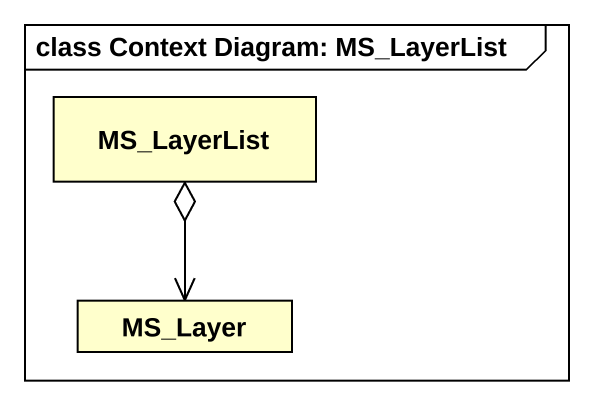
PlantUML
@startuml
mainframe class Context Diagram: MS_LayerList
hide circle
hide empty members
class MS_LayerList
class MS_Layer
MS_LayerList o--> MS_Layer
@enduml
